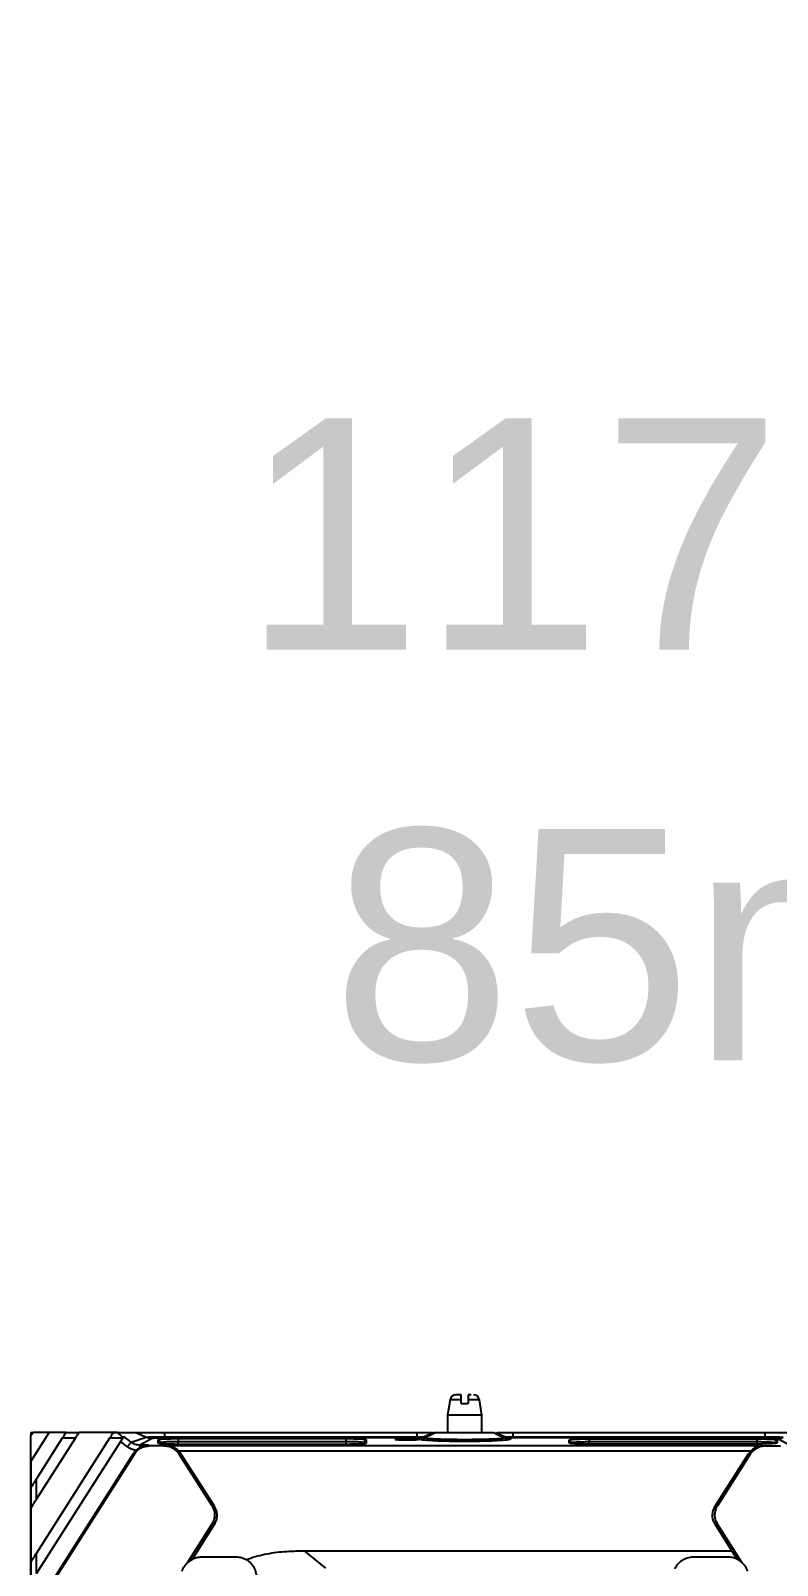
# Model space of a CAD drawing. Header units: millimetres. Extents: x 620 to 19791, y 2539 to 6969.
# Drawn here: x 8529.3 to 8658.3, y 3697.7 to 3963 of the extents above; entities that cross this region are included whole.
import ezdxf

# ---------------------------------------------------------------- set-up
doc = ezdxf.new("R2010")
doc.units = ezdxf.units.MM
doc.styles.get("Standard").update_dxf_attribs({"font": 'arial.ttf'})
doc.dimstyles.new('缩小5倍', dxfattribs={"dimtxt": 40, "dimasz": 20, "dimexe": 1, "dimexo": 0.2, "dimgap": 0, "dimtad": 1, "dimtoh": 1, "dimdec": 1, "dimzin": 9, "dimdsep": 46, "dimtxsty": 'Standard', "dimblk": '_FILLED', "dimcen": 0.2, "dimclrd": 256, "dimclre": 256, "dimclrt": 256, "dimadec": 1, "dimazin": 2, "dimtfac": 1, "dimtdec": 1, "dimtofl": 0, "dimtmove": 0, "dimatfit": 3, "dimldrblk": '_FILLED', "dimfxl": 1, "dimtolj": 1, "dimtzin": 0, "dimarcsym": 0})

# ---------------------------------------------------------------- blocks, each defined once
blk = doc.blocks.new('_FILLED')
at = {"color": 0, "linetype": 'ByBlock'}
blk.add_solid([(0, 0), (-1, 0.15), (-1, -0.15)], dxfattribs=at)
blk = doc.blocks.new('*D196')
at = {"lineweight": -2, "transparency": 16777216}
for p, q in [((8695.8, 3693.39), (8695.8, 3845.1)), ((8812.8, 3693.39), (8812.8, 3845.1)), ((8792.8, 3844.1), (8715.8, 3844.1))]:
    blk.add_line(p, q, dxfattribs=at)
at = {"layer": 'Defpoints', "color": 0, "transparency": 16777216}
for p in [(8695.8, 3844.1), (8695.8, 3693.19), (8812.8, 3693.19)]:
    blk.add_point(p, dxfattribs=at)
at = {"lineweight": -2, "transparency": 16777216, "xscale": 20, "yscale": 20, "zscale": 20, "rotation": 180}
blk.add_blockref('_FILLED', (8695.8, 3844.1), dxfattribs=at)
at = {"lineweight": -2, "transparency": 16777216, "xscale": 20, "yscale": 20, "zscale": 20}
blk.add_blockref('_FILLED', (8812.8, 3844.1), dxfattribs=at)
at = {"transparency": 16777216, "insert": (8754.3, 3869.99), "char_height": 40, "attachment_point": 5}
blk.add_mtext('\\A1;117mm [4 5/8"]', dxfattribs=at)
blk = doc.blocks.new('*D198')
at = {"lineweight": -2, "transparency": 16777216}
for p, q in [((8711.8, 3699.39), (8711.8, 3774.1)), ((8731.8, 3773.1), (8776.8, 3773.1)), ((8796.8, 3699.39), (8796.8, 3774.1))]:
    blk.add_line(p, q, dxfattribs=at)
at = {"layer": 'Defpoints', "color": 0, "transparency": 16777216}
for p in [(8796.8, 3773.1), (8711.8, 3699.19), (8796.8, 3699.19)]:
    blk.add_point(p, dxfattribs=at)
at = {"lineweight": -2, "transparency": 16777216, "xscale": 20, "yscale": 20, "zscale": 20, "rotation": 180}
blk.add_blockref('_FILLED', (8711.8, 3773.1), dxfattribs=at)
at = {"lineweight": -2, "transparency": 16777216, "xscale": 20, "yscale": 20, "zscale": 20}
blk.add_blockref('_FILLED', (8796.8, 3773.1), dxfattribs=at)
at = {"transparency": 16777216, "insert": (8754.3, 3798.99), "char_height": 40, "attachment_point": 5}
blk.add_mtext('\\A1;85mm [3 3/8"]', dxfattribs=at)
blk = doc.blocks.new('tgd')
at = {"color": 7, "linetype": 'Continuous', "lineweight": 25}
for p, q in [((18214.96, 5057.27), (18214.5, 5054.61)), ((18216.88, 5056.61), (18216.88, 5057.27)), ((18218.08, 5057.27), (18218.08, 5056.61)), ((18220.45, 5054.61), (18220, 5057.27)), ((18214.5, 5054.61), (18214.5, 5051.61)), ((18220.45, 5054.61), (18214.5, 5054.61)), ((18216.88, 5056.61), (18218.08, 5056.61)), ((18220.45, 5051.61), (18220.45, 5054.61)), ((18142.48, 5051.61), (18142.98, 5051.61)), ((18142.48, 5051.61), (18142.48, 5051.11)), ((18142.48, 5046.61), (18145.68, 5051.61)), ((18142.98, 5051.61), (18142.48, 5051.11)), ((18145.68, 5051.61), (18142.98, 5051.61)), ((18148.58, 5051.61), (18145.68, 5051.61)), ((18148.58, 5051.61), (18150.83, 5051.61)), ((18156.76, 5051.61), (18150.83, 5051.61)), ((18156.76, 5051.61), (18157.3, 5051.61)), ((18157.48, 5051.61), (18156.76, 5051.61)), ((18165.62, 5051.61), (18165.62, 5050.88)), ((18165.62, 5051.61), (18209.18, 5051.61)), ((18209.18, 5051.61), (18209.18, 5050.88)), ((18212.17, 5051.61), (18210.45, 5050.85)), ((18222.46, 5051.61), (18224.3, 5050.7)), ((18222.78, 5051.61), (18224.5, 5050.85)), ((18225.77, 5051.61), (18225.77, 5050.88)), ((18225.77, 5051.61), (18269.34, 5051.61)), ((18269.34, 5051.61), (18269.34, 5050.88)), ((18142.48, 5046.61), (18142.48, 5051.11)), ((18147.94, 5050.61), (18143.48, 5043.6)), ((18143.48, 5040.07), (18150.19, 5050.61)), ((18156.12, 5050.61), (18143.48, 5030.76)), ((18143.48, 5027.23), (18158.37, 5050.61)), ((18150.19, 5050.61), (18147.94, 5050.61)), ((18158.37, 5050.61), (18156.12, 5050.61)), ((18159.23, 5049.13), (18158.02, 5050.05)), ((18158.37, 5050.61), (18158.45, 5050.73)), ((18158.45, 5050.73), (18158.55, 5050.89)), ((18159.83, 5049.92), (18158.55, 5050.89)), ((18159.83, 5049.92), (18162.44, 5050.78)), ((18163.48, 5050.55), (18161.35, 5049.42)), ((18162.72, 5049.42), (18161.35, 5049.42)), ((18162.93, 5049.27), (18162.72, 5049.42)), ((18165.52, 5049.27), (18162.93, 5049.27)), ((18164.5, 5049.74), (18164.5, 5050.37)), ((18164.98, 5049.89), (18164.5, 5050.37)), ((18165.52, 5049.27), (18166.07, 5049.37)), ((18165.62, 5050.66), (18165.62, 5050.88)), ((18165.62, 5050.88), (18209.18, 5050.88)), ((18209.18, 5050.66), (18165.62, 5050.66)), ((18166.07, 5049.37), (18268.88, 5049.37)), ((18167.98, 5050.55), (18196.98, 5050.55)), ((18167.98, 5050.55), (18167.98, 5050.07)), ((18167.98, 5050.07), (18196.98, 5050.07)), ((18196.98, 5049.55), (18167.98, 5049.55)), ((18196.98, 5050.07), (18196.98, 5050.55)), ((18200.45, 5050.37), (18199.98, 5049.89)), ((18200.45, 5050.37), (18200.45, 5049.74)), ((18209.18, 5050.66), (18209.18, 5050.88)), ((18209.56, 5050.45), (18209.45, 5050.64)), ((18210.94, 5050.69), (18210.93, 5050.62)), ((18211.06, 5050.9), (18210.94, 5050.77)), ((18224.3, 5050.7), (18224.5, 5050.85)), ((18225.5, 5050.64), (18225.4, 5050.45)), ((18225.77, 5050.66), (18225.77, 5050.88)), ((18225.77, 5050.88), (18269.34, 5050.88)), ((18269.35, 5050.66), (18225.77, 5050.66)), ((18235.5, 5049.79), (18235.5, 5050.31)), ((18235.98, 5049.84), (18235.5, 5050.31)), ((18238.98, 5050.5), (18267.98, 5050.5)), ((18238.98, 5050.5), (18238.98, 5050.02)), ((18238.98, 5050.02), (18267.98, 5050.02)), ((18267.98, 5049.61), (18238.98, 5049.61)), ((18267.98, 5050.02), (18267.98, 5050.5)), ((18268.88, 5049.37), (18269.44, 5049.27)), ((18269.35, 5050.66), (18269.34, 5050.88)), ((18269.44, 5049.27), (18272.03, 5049.27)), ((18271.45, 5050.31), (18270.98, 5049.84)), ((18271.45, 5050.31), (18271.45, 5049.79)), ((18273.61, 5049.42), (18271.48, 5050.55)), ((18142.48, 5020.07), (18160.26, 5047.99)), ((18142.48, 5042.03), (18142.48, 5046.61)), ((18142.48, 5046.61), (18142.48, 5042.07)), ((18146.63, 5026.26), (18160.4, 5047.88)), ((18160.66, 5048.49), (18160.26, 5047.99)), ((18160.4, 5047.88), (18160.26, 5047.99)), ((18168.42, 5047.91), (18168.06, 5048.37)), ((18266.89, 5048.37), (18168.06, 5048.37)), ((18168.14, 5047.86), (18168.42, 5047.91)), ((18173.83, 5038.92), (18168.14, 5047.86)), ((18174.21, 5038.84), (18168.42, 5047.91)), ((18260.75, 5038.84), (18266.53, 5047.91)), ((18266.82, 5047.86), (18261.12, 5038.92)), ((18266.53, 5047.91), (18266.89, 5048.37)), ((18266.53, 5047.91), (18266.82, 5047.86)), ((18143.48, 5040.07), (18143.48, 5043.6)), ((18142.48, 5041.98), (18142.48, 5042.07)), ((18142.48, 5038.5), (18142.48, 5042.03)), ((18142.48, 5041.98), (18142.48, 5039.18)), ((18142.48, 5039.18), (18142.48, 5029.23)), ((18142.48, 5029.19), (18142.48, 5038.5)), ((18173.83, 5038.92), (18174.21, 5038.84)), ((18260.75, 5038.84), (18261.12, 5038.92)), ((18169.64, 5029.21), (18173.86, 5035.83)), ((18170.41, 5029.73), (18174.23, 5035.74)), ((18173.86, 5035.83), (18174.23, 5035.74)), ((18260.72, 5035.74), (18261.1, 5035.83)), ((18263.65, 5031.15), (18260.72, 5035.74)), ((18261.1, 5035.83), (18265.31, 5029.21)), ((18143.48, 5027.23), (18143.48, 5030.76)), ((18189.72, 5031.15), (18263.65, 5031.15)), ((18189.72, 5031.15), (18193.41, 5028.15)), ((18263.65, 5031.15), (18264.41, 5029.8)), ((18142.48, 5029.13), (18142.48, 5029.23)), ((18142.48, 5026.34), (18142.48, 5029.19)), ((18142.48, 5029.13), (18142.48, 5026.34)), ((18169.64, 5029.21), (18170.41, 5029.73)), ((18171.98, 5030.11), (18177.98, 5030.11)), ((18256.98, 5030.11), (18262.98, 5030.11))]:
    blk.add_line(p, q, dxfattribs=at)
at = {"color": 8, "linetype": 'Continuous', "lineweight": 25}
for p, q in [((18216.88, 5057.27), (18214.96, 5057.27)), ((18220, 5057.27), (18218.08, 5057.27)), ((18167.98, 5049.55), (18167.98, 5050.07)), ((18196.98, 5049.55), (18196.98, 5050.07)), ((18238.98, 5049.61), (18238.98, 5050.02)), ((18267.98, 5049.61), (18267.98, 5050.02))]:
    blk.add_line(p, q, dxfattribs=at)
at = {"color": 7, "linetype": 'Continuous', "lineweight": 25, "flags": 128}
for points in [[(18160.67, 5051.61), (18161.55, 5051.19), (18162.44, 5050.78)], [(18212.5, 5051.61), (18211.57, 5051.15), (18210.65, 5050.7)]]:
    blk.add_lwpolyline(points, dxfattribs=at)
at = {"color": 7, "linetype": 'Continuous', "lineweight": 25}
for centre, start, end in [((18215.95, 5057.11), 90, 170.2724), ((18219.01, 5057.11), 9.7276, 90)]:
    blk.add_arc(centre, 1, start, end, dxfattribs=at)
for points, knots in [([(18216.88, 5058.11), (18216.75, 5058.11), (18216.48, 5058.11), (18216.18, 5058.11), (18215.98, 5058.11), (18215.96, 5058.11), (18215.95, 5058.11)], [0, 0, 0, 0, 0.244464, 0.5000008, 0.7555338, 1, 1, 1, 1]), ([(18216.88, 5057.27), (18216.88, 5057.38), (18216.88, 5057.6), (18216.88, 5057.86), (18216.88, 5058.04), (18216.88, 5058.1), (18216.88, 5058.1), (18216.88, 5058.11)], [0, 0, 0, 0, 0.229567, 0.459025, 0.691715, 0.932795, 1, 1, 1, 1]), ([(18218.6, 5058.11), (18218.55, 5058.11), (18218.41, 5058.11), (18218.21, 5058.11), (18218.08, 5058.11)], [0, 0, 0, 0, 0.34033, 1, 1, 1, 1]), ([(18218.08, 5058.11), (18218.08, 5058.09), (18218.08, 5058.07), (18218.08, 5057.88), (18218.08, 5057.61), (18218.08, 5057.38), (18218.08, 5057.27)], [0, 0, 0, 0, 0.2593212, 0.5192836, 0.7631342, 1, 1, 1, 1]), ([(18148.58, 5051.61), (18148.57, 5051.6), (18148.57, 5051.59), (18148.51, 5051.49), (18148.38, 5051.3), (18148.18, 5050.99), (18148.02, 5050.74), (18147.94, 5050.61)], [0, 0, 0, 0, 0.136928, 0.264774, 0.489441, 0.72321, 1, 1, 1, 1]), ([(18150.19, 5050.61), (18150.28, 5050.74), (18150.44, 5050.99), (18150.63, 5051.3), (18150.76, 5051.49), (18150.82, 5051.59), (18150.83, 5051.6), (18150.83, 5051.61)], [0, 0, 0, 0, 0.276786, 0.510556, 0.735224, 0.863061, 1, 1, 1, 1]), ([(18156.76, 5051.61), (18156.75, 5051.6), (18156.75, 5051.59), (18156.69, 5051.49), (18156.56, 5051.3), (18156.36, 5050.99), (18156.21, 5050.74), (18156.12, 5050.61)], [0, 0, 0, 0, 0.136928, 0.264776, 0.489443, 0.723214, 1, 1, 1, 1]), ([(18157.48, 5051.61), (18157.47, 5051.6), (18157.46, 5051.6), (18157.5, 5051.56), (18157.56, 5051.49), (18157.71, 5051.35), (18158.01, 5051.09), (18158.29, 5050.86), (18158.45, 5050.73)], [0, 0, 0, 0, 0.089113, 0.179044, 0.279269, 0.389884, 0.658722, 1, 1, 1, 1]), ([(18157.48, 5051.61), (18157.74, 5051.61), (18158.27, 5051.61), (18159.15, 5051.61), (18159.95, 5051.61), (18160.48, 5051.61), (18160.67, 5051.61)], [0, 0, 0, 0, 0.247771, 0.497694, 0.825046, 1, 1, 1, 1]), ([(18160.67, 5051.61), (18160.81, 5051.61), (18161.1, 5051.61), (18162.27, 5051.61), (18163.83, 5051.61), (18165.02, 5051.61), (18165.62, 5051.61)], [0, 0, 0, 0, 0.250374, 0.500029, 0.749708, 1, 1, 1, 1]), ([(18209.18, 5051.61), (18209.55, 5051.61), (18210.3, 5051.61), (18211.26, 5051.61), (18211.64, 5051.61), (18211.82, 5051.61)], [0, 0, 0, 0, 0.340806, 0.687643, 1, 1, 1, 1]), ([(18212.5, 5051.61), (18212.62, 5051.61), (18212.86, 5051.61), (18214.04, 5051.61), (18215.63, 5051.61), (18217.48, 5051.61), (18219.32, 5051.61), (18220.91, 5051.61), (18222.09, 5051.61), (18222.34, 5051.61), (18222.46, 5051.61)], [0, 0, 0, 0, 0.126064, 0.251365, 0.37584, 0.5, 0.624158, 0.748634, 0.873935, 1, 1, 1, 1]), ([(18223.13, 5051.61), (18223.32, 5051.61), (18223.71, 5051.61), (18224.68, 5051.61), (18225.41, 5051.61), (18225.77, 5051.61)], [0, 0, 0, 0, 0.321414, 0.668155, 1, 1, 1, 1]), ([(18269.34, 5051.61), (18269.91, 5051.61), (18271.11, 5051.61), (18272.69, 5051.61), (18273.86, 5051.61), (18274.15, 5051.61), (18274.29, 5051.61)], [0, 0, 0, 0, 0.2418261, 0.5000005, 0.7581739, 1, 1, 1, 1]), ([(18159.23, 5049.13), (18159.3, 5049.22), (18159.45, 5049.42), (18159.63, 5049.66), (18159.77, 5049.85), (18159.81, 5049.9), (18159.83, 5049.92)], [0, 0, 0, 0, 0.248978, 0.500081, 0.751084, 1, 1, 1, 1]), ([(18160.66, 5048.49), (18160.41, 5048.56), (18159.89, 5048.69), (18159.45, 5048.98), (18159.23, 5049.13)], [0, 0, 0, 0, 0.499996, 1, 1, 1, 1]), ([(18161.35, 5049.42), (18161.07, 5049.44), (18160.53, 5049.49), (18160.06, 5049.78), (18159.83, 5049.92)], [0, 0, 0, 0, 0.500469, 1, 1, 1, 1]), ([(18160.4, 5047.88), (18160.54, 5048.07), (18160.83, 5048.46), (18161.43, 5048.9), (18162.14, 5049.21), (18162.66, 5049.25), (18162.93, 5049.27)], [0, 0, 0, 0, 0.235345, 0.4804, 0.735256, 1, 1, 1, 1]), ([(18161.35, 5049.02), (18161.22, 5048.94), (18160.98, 5048.79), (18160.77, 5048.59), (18160.66, 5048.49)], [0, 0, 0, 0, 0.519569, 1, 1, 1, 1]), ([(18162.72, 5049.42), (18162.47, 5049.4), (18162.01, 5049.35), (18161.56, 5049.13), (18161.35, 5049.02)], [0, 0, 0, 0, 0.532918, 1, 1, 1, 1]), ([(18161.35, 5049.42), (18161.35, 5049.41), (18161.35, 5049.4), (18161.35, 5049.31), (18161.35, 5049.19), (18161.35, 5049.08), (18161.35, 5049.02)], [0, 0, 0, 0, 0.2499989, 0.4999978, 0.7500021, 1, 1, 1, 1]), ([(18162.44, 5050.78), (18162.51, 5050.79), (18162.65, 5050.82), (18163.32, 5050.85), (18164.15, 5050.87), (18164.96, 5050.88), (18165.4, 5050.88), (18165.62, 5050.88)], [0, 0, 0, 0, 0.218284, 0.457802, 0.717892, 0.856379, 1, 1, 1, 1]), ([(18163.48, 5050.55), (18163.3, 5050.56), (18162.94, 5050.58), (18162.6, 5050.72), (18162.44, 5050.78)], [0, 0, 0, 0, 0.502893, 1, 1, 1, 1]), ([(18165.62, 5050.66), (18165.35, 5050.65), (18164.81, 5050.65), (18164.12, 5050.63), (18163.62, 5050.59), (18163.52, 5050.56), (18163.48, 5050.55)], [0, 0, 0, 0, 0.25135, 0.502157, 0.751873, 1, 1, 1, 1]), ([(18164.5, 5050.37), (18164.56, 5050.39), (18164.66, 5050.44), (18165.46, 5050.5), (18166.62, 5050.54), (18167.53, 5050.55), (18167.98, 5050.55)], [0, 0, 0, 0, 0.2465959, 0.4999688, 0.7533509, 1, 1, 1, 1]), ([(18167.98, 5049.55), (18167.53, 5049.56), (18166.62, 5049.56), (18165.46, 5049.61), (18164.66, 5049.67), (18164.56, 5049.71), (18164.5, 5049.74)], [0, 0, 0, 0, 0.246578, 0.49994, 0.753339, 1, 1, 1, 1]), ([(18164.98, 5049.89), (18165, 5049.91), (18165.02, 5049.93), (18165.15, 5049.95), (18165.32, 5049.98), (18165.66, 5050.01), (18166.26, 5050.04), (18166.8, 5050.06), (18167.37, 5050.07), (18167.77, 5050.07), (18167.98, 5050.07)], [0, 0, 0, 0, 0.172631, 0.223824, 0.251449, 0.478761, 0.617798, 0.745874, 0.869028, 1, 1, 1, 1]), ([(18168.14, 5047.86), (18167.99, 5048.06), (18167.68, 5048.47), (18167.04, 5048.91), (18166.31, 5049.21), (18165.78, 5049.25), (18165.52, 5049.27)], [0, 0, 0, 0, 0.2440364, 0.4916932, 0.7454256, 1, 1, 1, 1]), ([(18168.06, 5048.37), (18167.93, 5048.5), (18167.64, 5048.79), (18167.14, 5049.1), (18166.61, 5049.31), (18166.25, 5049.35), (18166.07, 5049.37)], [0, 0, 0, 0, 0.223415, 0.487924, 0.742059, 1, 1, 1, 1]), ([(18196.98, 5050.55), (18197.43, 5050.55), (18198.34, 5050.54), (18199.5, 5050.5), (18200.29, 5050.44), (18200.4, 5050.39), (18200.45, 5050.37)], [0, 0, 0, 0, 0.246603, 0.499961, 0.753339, 1, 1, 1, 1]), ([(18196.98, 5050.07), (18197.18, 5050.07), (18197.58, 5050.07), (18198.16, 5050.06), (18198.7, 5050.04), (18199.3, 5050.01), (18199.64, 5049.98), (18199.81, 5049.95), (18199.93, 5049.93), (18199.96, 5049.91), (18199.98, 5049.89)], [0, 0, 0, 0, 0.131314, 0.2546, 0.383491, 0.523402, 0.751484, 0.778363, 0.828817, 1, 1, 1, 1]), ([(18200.45, 5049.74), (18200.4, 5049.71), (18200.29, 5049.67), (18199.5, 5049.61), (18198.34, 5049.56), (18197.43, 5049.56), (18196.98, 5049.55)], [0, 0, 0, 0, 0.246557, 0.499972, 0.753374, 1, 1, 1, 1]), ([(18205.48, 5050.37), (18205.51, 5050.38), (18205.57, 5050.41), (18206.03, 5050.44), (18206.69, 5050.47), (18207.47, 5050.47), (18208.25, 5050.47), (18208.92, 5050.44), (18209.29, 5050.41), (18209.46, 5050.39), (18209.47, 5050.37), (18209.48, 5050.37)], [0, 0, 0, 0, 0.125441, 0.24983, 0.373602, 0.498412, 0.62314, 0.747559, 0.873244, 0.936089, 1, 1, 1, 1]), ([(18209.48, 5050.37), (18209.45, 5050.35), (18209.39, 5050.33), (18208.93, 5050.29), (18208.27, 5050.27), (18207.49, 5050.26), (18206.7, 5050.27), (18206.03, 5050.29), (18205.66, 5050.32), (18205.5, 5050.35), (18205.49, 5050.36), (18205.48, 5050.37)], [0, 0, 0, 0, 0.125441, 0.24983, 0.373603, 0.498413, 0.623139, 0.747558, 0.873243, 0.936089, 1, 1, 1, 1]), ([(18209.18, 5050.88), (18209.34, 5050.88), (18209.66, 5050.88), (18210.07, 5050.87), (18210.37, 5050.86), (18210.42, 5050.85), (18210.45, 5050.85)], [0, 0, 0, 0, 0.249933, 0.49964, 0.74952, 1, 1, 1, 1]), ([(18209.45, 5050.64), (18209.45, 5050.64), (18209.44, 5050.65), (18209.39, 5050.65), (18209.34, 5050.65), (18209.29, 5050.65), (18209.24, 5050.66), (18209.2, 5050.66), (18209.18, 5050.66)], [0, 0, 0, 0, 0.220985, 0.472531, 0.605069, 0.742633, 0.872549, 1, 1, 1, 1]), ([(18209.45, 5050.64), (18209.61, 5050.65), (18209.96, 5050.67), (18210.28, 5050.79), (18210.45, 5050.85)], [0, 0, 0, 0, 0.466595, 1, 1, 1, 1]), ([(18209.56, 5050.45), (18209.75, 5050.46), (18210.13, 5050.48), (18210.48, 5050.63), (18210.65, 5050.7)], [0, 0, 0, 0, 0.5000021, 1, 1, 1, 1]), ([(18225.4, 5050.45), (18225.25, 5050.39), (18224.96, 5050.29), (18223.12, 5050.16), (18220.52, 5050.07), (18217.46, 5050.04), (18214.4, 5050.07), (18211.81, 5050.16), (18209.99, 5050.29), (18209.7, 5050.39), (18209.56, 5050.45)], [0, 0, 0, 0, 0.12294, 0.248463, 0.375337, 0.500775, 0.6265, 0.753014, 0.878092, 1, 1, 1, 1]), ([(18210.45, 5050.85), (18210.48, 5050.83), (18210.55, 5050.78), (18210.62, 5050.73), (18210.65, 5050.7)], [0, 0, 0, 0, 0.4995176, 1, 1, 1, 1]), ([(18210.65, 5050.7), (18210.8, 5050.66), (18211.08, 5050.59), (18212.69, 5050.5), (18214.9, 5050.43), (18217.48, 5050.41), (18220.06, 5050.43), (18222.27, 5050.5), (18223.87, 5050.59), (18224.16, 5050.66), (18224.3, 5050.7)], [0, 0, 0, 0, 0.125541, 0.25062, 0.375387, 0.5, 0.624612, 0.749379, 0.874458, 1, 1, 1, 1]), ([(18225.4, 5050.45), (18225.21, 5050.46), (18224.83, 5050.48), (18224.48, 5050.63), (18224.3, 5050.7)], [0, 0, 0, 0, 0.500701, 1, 1, 1, 1]), ([(18224.5, 5050.85), (18224.53, 5050.85), (18224.59, 5050.86), (18224.88, 5050.87), (18225.29, 5050.88), (18225.61, 5050.88), (18225.77, 5050.88)], [0, 0, 0, 0, 0.250475, 0.500353, 0.750064, 1, 1, 1, 1]), ([(18225.5, 5050.64), (18225.33, 5050.65), (18224.99, 5050.67), (18224.66, 5050.79), (18224.5, 5050.85)], [0, 0, 0, 0, 0.49994, 1, 1, 1, 1]), ([(18225.77, 5050.66), (18225.74, 5050.66), (18225.67, 5050.66), (18225.58, 5050.65), (18225.53, 5050.65), (18225.51, 5050.64), (18225.51, 5050.64), (18225.5, 5050.64)], [0, 0, 0, 0, 0.239381, 0.48092, 0.726937, 0.861773, 1, 1, 1, 1]), ([(18235.5, 5050.31), (18235.56, 5050.34), (18235.66, 5050.38), (18236.46, 5050.45), (18237.62, 5050.49), (18238.53, 5050.49), (18238.98, 5050.5)], [0, 0, 0, 0, 0.246596, 0.499968, 0.753338, 1, 1, 1, 1]), ([(18238.98, 5049.61), (18238.53, 5049.61), (18237.62, 5049.62), (18236.46, 5049.66), (18235.66, 5049.72), (18235.56, 5049.77), (18235.5, 5049.79)], [0, 0, 0, 0, 0.246592, 0.49996, 0.753362, 1, 1, 1, 1]), ([(18235.98, 5049.84), (18236, 5049.86), (18236.02, 5049.88), (18236.14, 5049.9), (18236.32, 5049.93), (18236.66, 5049.96), (18237.26, 5049.99), (18237.8, 5050.01), (18238.37, 5050.02), (18238.77, 5050.02), (18238.98, 5050.02)], [0, 0, 0, 0, 0.170002, 0.221841, 0.251425, 0.478668, 0.617707, 0.745823, 0.869054, 1, 1, 1, 1]), ([(18269.44, 5049.27), (18269.17, 5049.25), (18268.65, 5049.21), (18267.92, 5048.91), (18267.27, 5048.47), (18266.97, 5048.06), (18266.82, 5047.86)], [0, 0, 0, 0, 0.2541552, 0.5074663, 0.7554072, 1, 1, 1, 1]), ([(18268.88, 5049.37), (18268.7, 5049.35), (18268.34, 5049.31), (18267.81, 5049.1), (18267.32, 5048.78), (18267.03, 5048.5), (18266.89, 5048.37)], [0, 0, 0, 0, 0.259237, 0.512724, 0.776843, 1, 1, 1, 1]), ([(18267.98, 5050.5), (18268.43, 5050.49), (18269.34, 5050.49), (18270.5, 5050.45), (18271.29, 5050.38), (18271.4, 5050.34), (18271.45, 5050.31)], [0, 0, 0, 0, 0.246611, 0.499962, 0.753339, 1, 1, 1, 1]), ([(18267.98, 5050.02), (18268.18, 5050.02), (18268.59, 5050.02), (18269.16, 5050.01), (18269.71, 5049.99), (18270.3, 5049.96), (18270.64, 5049.93), (18270.81, 5049.9), (18270.93, 5049.88), (18270.96, 5049.86), (18270.98, 5049.84)], [0, 0, 0, 0, 0.131656, 0.254711, 0.383622, 0.52361, 0.751534, 0.778051, 0.828378, 1, 1, 1, 1]), ([(18271.45, 5049.79), (18271.4, 5049.77), (18271.29, 5049.72), (18270.5, 5049.66), (18269.34, 5049.62), (18268.43, 5049.61), (18267.98, 5049.61)], [0, 0, 0, 0, 0.246542, 0.499959, 0.753355, 1, 1, 1, 1]), ([(18269.34, 5050.88), (18269.55, 5050.88), (18269.83, 5050.88), (18270.23, 5050.88), (18270.77, 5050.87), (18271.2, 5050.86), (18271.48, 5050.85), (18271.49, 5050.85), (18271.53, 5050.85), (18271.81, 5050.84), (18272.28, 5050.82), (18272.44, 5050.8), (18272.52, 5050.78)], [0, 0, 0, 0, 0.137447, 0.181876, 0.262263, 0.502656, 0.502981, 0.505372, 0.511859, 0.536161, 0.750921, 1, 1, 1, 1]), ([(18271.48, 5050.55), (18271.43, 5050.56), (18271.34, 5050.59), (18270.84, 5050.63), (18270.16, 5050.65), (18269.62, 5050.65), (18269.35, 5050.66)], [0, 0, 0, 0, 0.248127, 0.49784, 0.748645, 1, 1, 1, 1]), ([(18271.48, 5050.55), (18271.66, 5050.56), (18272.02, 5050.58), (18272.35, 5050.72), (18272.52, 5050.78)], [0, 0, 0, 0, 0.499996, 1, 1, 1, 1]), ([(18143.48, 5043.6), (18143.36, 5043.42), (18143.14, 5043.07), (18142.84, 5042.6), (18142.63, 5042.28), (18142.53, 5042.1), (18142.48, 5042.04), (18142.48, 5042.04), (18142.48, 5042.03)], [0, 0, 0, 0, 0.286635, 0.534245, 0.759489, 0.869904, 0.932849, 1, 1, 1, 1]), ([(18142.48, 5038.5), (18142.48, 5038.5), (18142.48, 5038.51), (18142.53, 5038.56), (18142.63, 5038.74), (18142.84, 5039.06), (18143.14, 5039.54), (18143.36, 5039.88), (18143.48, 5040.07)], [0, 0, 0, 0, 0.067143, 0.130097, 0.240508, 0.465751, 0.713365, 1, 1, 1, 1]), ([(18173.86, 5035.83), (18173.99, 5036.08), (18174.25, 5036.57), (18174.33, 5037.39), (18174.22, 5038.2), (18173.96, 5038.68), (18173.83, 5038.92)], [0, 0, 0, 0, 0.260021, 0.499107, 0.747695, 1, 1, 1, 1]), ([(18174.23, 5035.74), (18174.37, 5035.99), (18174.62, 5036.48), (18174.71, 5037.29), (18174.6, 5038.1), (18174.34, 5038.58), (18174.21, 5038.84)], [0, 0, 0, 0, 0.259703, 0.499239, 0.738847, 1, 1, 1, 1]), ([(18260.72, 5035.74), (18260.59, 5035.99), (18260.33, 5036.48), (18260.25, 5037.3), (18260.36, 5038.11), (18260.62, 5038.59), (18260.75, 5038.84)], [0, 0, 0, 0, 0.260024, 0.499111, 0.747694, 1, 1, 1, 1]), ([(18261.12, 5038.92), (18260.99, 5038.68), (18260.73, 5038.2), (18260.62, 5037.39), (18260.71, 5036.57), (18260.96, 5036.08), (18261.1, 5035.83)], [0, 0, 0, 0, 0.252232, 0.500891, 0.739978, 1, 1, 1, 1]), ([(18143.48, 5030.76), (18143.36, 5030.58), (18143.14, 5030.23), (18142.84, 5029.76), (18142.63, 5029.44), (18142.53, 5029.26), (18142.48, 5029.2), (18142.48, 5029.19), (18142.48, 5029.19)], [0, 0, 0, 0, 0.286639, 0.534248, 0.759491, 0.869905, 0.932849, 1, 1, 1, 1]), ([(18179.69, 5029.66), (18180.75, 5029.99), (18182.9, 5030.65), (18186.29, 5031.08), (18188.57, 5031.13), (18189.72, 5031.15)], [0, 0, 0, 0, 0.326494, 0.662815, 1, 1, 1, 1]), ([(18168.63, 5027.62), (18168.74, 5027.92), (18168.97, 5028.52), (18169.42, 5028.98), (18169.64, 5029.21)], [0, 0, 0, 0, 0.499998, 1, 1, 1, 1]), ([(18170.41, 5029.73), (18170.66, 5029.84), (18171.16, 5030.06), (18171.71, 5030.09), (18171.98, 5030.11)], [0, 0, 0, 0, 0.500004, 1, 1, 1, 1]), ([(18177.98, 5030.11), (18178.28, 5030.09), (18178.88, 5030.05), (18179.42, 5029.79), (18179.69, 5029.66)], [0, 0, 0, 0, 0.5, 1, 1, 1, 1]), ([(18179.69, 5029.66), (18179.94, 5029.49), (18180.44, 5029.16), (18181, 5028.44), (18181.38, 5027.6), (18181.52, 5026.68), (18181.42, 5025.76), (18181.08, 5024.92), (18180.57, 5024.18), (18180.1, 5023.83), (18179.86, 5023.66)], [0, 0, 0, 0, 0.124951, 0.248496, 0.375226, 0.505039, 0.633284, 0.757062, 0.878203, 1, 1, 1, 1]), ([(18253.79, 5028.04), (18253.96, 5028.35), (18254.28, 5028.94), (18255.05, 5029.57), (18255.95, 5030.02), (18256.63, 5030.08), (18256.98, 5030.11)], [0, 0, 0, 0, 0.261058, 0.50039, 0.739402, 1, 1, 1, 1]), ([(18262.98, 5030.11), (18263.22, 5030.09), (18263.72, 5030.07), (18264.18, 5029.89), (18264.41, 5029.8)], [0, 0, 0, 0, 0.499699, 1, 1, 1, 1]), ([(18264.41, 5029.8), (18264.55, 5029.73), (18264.83, 5029.6), (18265.15, 5029.34), (18265.31, 5029.21)], [0, 0, 0, 0, 0.501922, 1, 1, 1, 1]), ([(18265.31, 5029.21), (18265.54, 5028.98), (18265.98, 5028.52), (18266.21, 5027.92), (18266.33, 5027.62)], [0, 0, 0, 0, 0.5, 1, 1, 1, 1])]:
    blk.add_open_spline(points, degree=3, knots=knots, dxfattribs=at)

msp = doc.modelspace()

# ---------------------------------------------------------------- block references
msp.add_blockref('tgd', (-9613.17641, -1330.91272))

# ---------------------------------------------------------------- dimensions: what is measured, and where the dimension line sits
dim = msp.add_linear_dim(base=(8695.80155, 3844.10057), p1=(8812.80155, 3693.193), p2=(8695.80155, 3693.193), dimstyle='缩小5倍', override={"dimpost": 'mm'})
dim.commit()
dim.dimension.update_dxf_attribs({"geometry": '*D196', "text_midpoint": (8754.30155, 3844.10057), "dimtype": 160})
at = {"color": 1}
dim = msp.add_linear_dim(base=(8796.80155, 3773.09791), p1=(8711.80155, 3699.193), p2=(8796.80155, 3699.193), dimstyle='缩小5倍', override={"dimpost": 'mm'}, dxfattribs=at)
dim.commit()
dim.dimension.update_dxf_attribs({"geometry": '*D198', "text_midpoint": (8754.30155, 3773.09791), "dimtype": 160})

doc.saveas('drawing.dxf')
